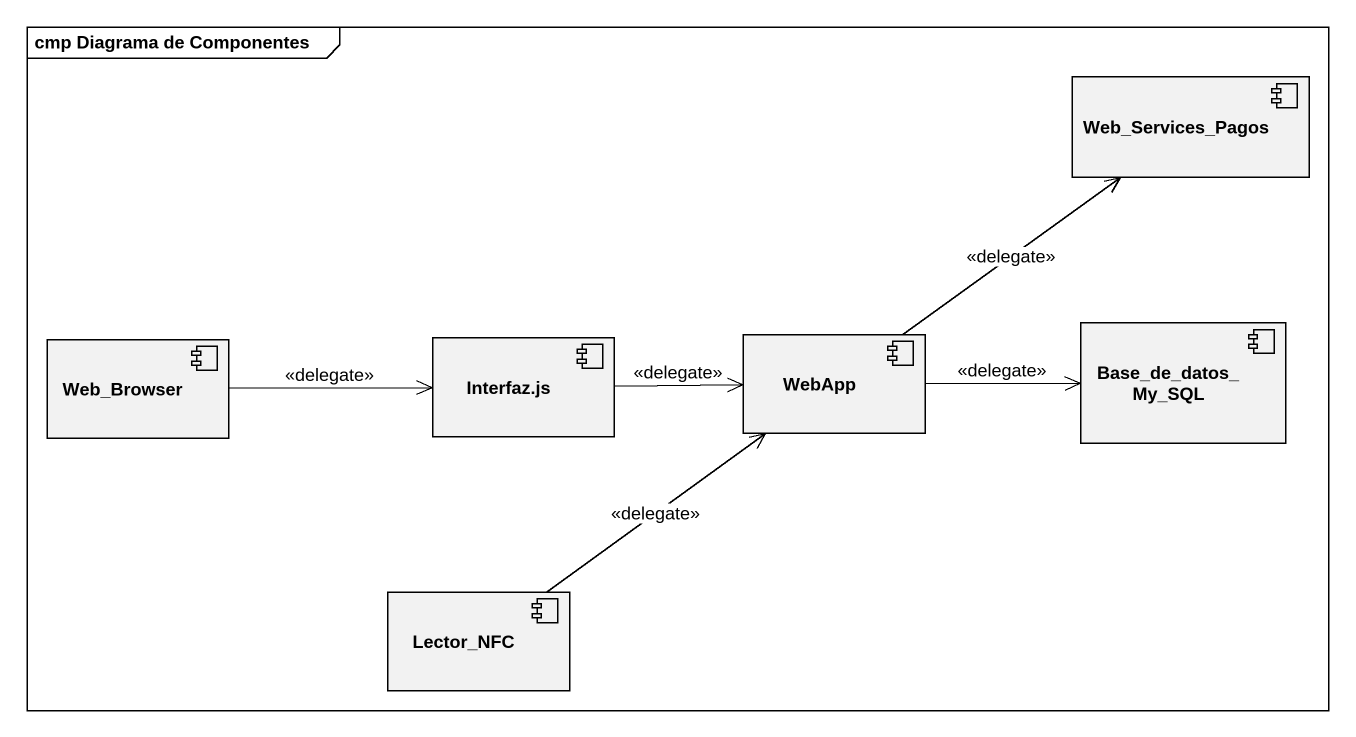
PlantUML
@startuml
mainframe cmp Diagrama de Componentes
component Web_Services_Pagos
component Web_Browser
component "Interfaz.js" as Interfaz_js
component WebApp
component Base_de_datos_My_SQL
component Lector_NFC
Web_Browser -right-> Interfaz_js : <<delegate>>
Interfaz_js -right-> WebApp : <<delegate>>
WebApp -up-> Web_Services_Pagos : <<delegate>>
WebApp -right-> Base_de_datos_My_SQL : <<delegate>>
Lector_NFC -up-> WebApp : <<delegate>>
@enduml
